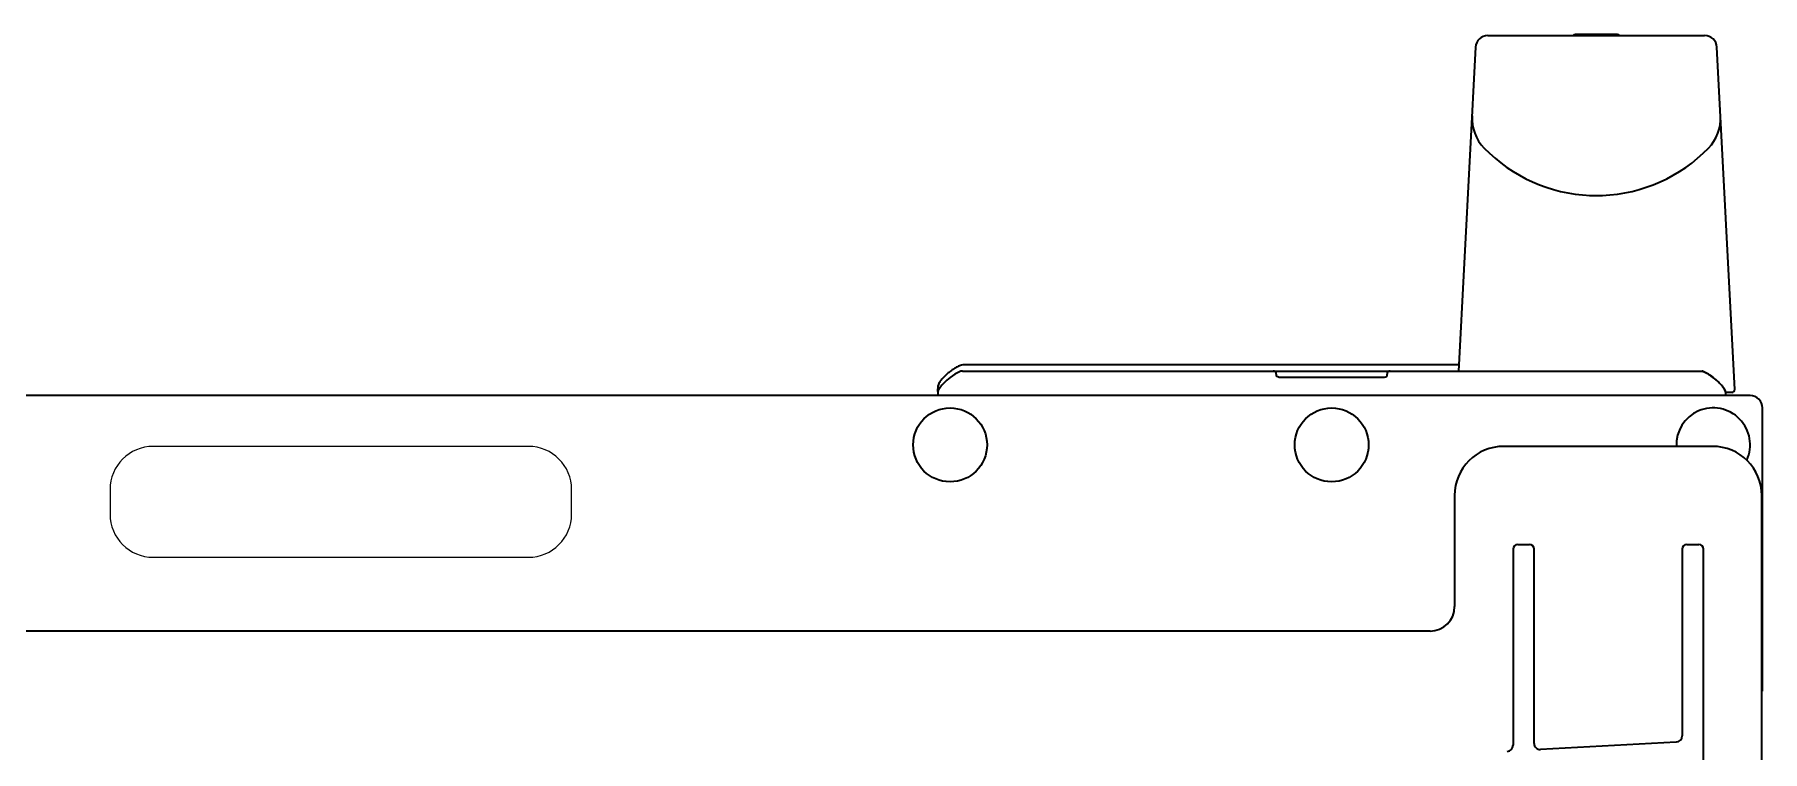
# Model space of a CAD drawing. Extents: x 5997 to 10491, y -672 to 3220.
# Drawn here: x 8951.4 to 9232.1, y 3103.7 to 3220.2 of the extents above; entities that cross this region are included whole.
import ezdxf

# ---------------------------------------------------------------- set-up
doc = ezdxf.new("R2010")
doc.units = 0
doc.header["$LTSCALE"] = 5
doc.layers.get('0').update_dxf_attribs({"linetype": 'CONTINUOUS', "lineweight": 0})
doc.layers.add('1', color=7, linetype='CONTINUOUS', true_color=0xffffff)

msp = doc.modelspace()

# ---------------------------------------------------------------- linework, layer by layer
for p, q in [((9031.64, 3153.28), (8970.64, 3153.28)), ((8963.64, 3146.28), (8963.64, 3142.28)), ((9038.64, 3142.28), (9038.64, 3146.28)), ((8970.64, 3135.28), (9031.64, 3135.28))]:
    msp.add_line(p, q)
for centre, start, end in [((8970.64, 3146.28), 90, 180), ((9031.64, 3146.28), 0, 90), ((8970.64, 3142.28), 180, 270), ((9031.64, 3142.28), 270, 0)]:
    msp.add_arc(centre, 7, start, end)
at = {"layer": '1', "color": 7, "linetype": 'Continuous', "lineweight": 35}
for p, q in [((9182.78, 3165.53), (9185.54, 3218.13)), ((9187.53, 3220.03), (9222.74, 3220.03)), ((9208.59, 3220.18), (9201.68, 3220.18)), ((9227.65, 3162.55), (9224.73, 3218.13)), ((9203.97, 3194.08), (9203.97, 3194.07)), ((9203.97, 3194.08), (9203.97, 3194.07)), ((9102.14, 3165.53), (9101.93, 3165.5)), ((9102.14, 3165.53), (9101.93, 3165.5)), ((9102.14, 3165.53), (9105.14, 3165.53)), ((9182.83, 3166.53), (9102.19, 3166.53)), ((9104.31, 3165.53), (9104.3, 3165.53)), ((9104.31, 3165.53), (9104.3, 3165.53)), ((9104.3, 3165.53), (9219.97, 3165.53)), ((9153.14, 3165.03), (9153.14, 3164.74)), ((9170.39, 3164.45), (9153.89, 3164.45)), ((9171.14, 3164.74), (9171.14, 3165.03)), ((9171.14, 3164.75), (9171.14, 3164.75)), ((9218.97, 3165.53), (9218.96, 3165.53)), ((9219.13, 3165.53), (9222.13, 3165.53)), ((9222.13, 3165.53), (9222.34, 3165.5)), ((9222.41, 3165.48), (9222.34, 3165.5)), ((9230.14, 3161.53), (8376.14, 3161.53)), ((9098.15, 3162.1), (9098.14, 3161.53)), ((9098.16, 3162.2), (9098.19, 3163.17)), ((9226.13, 3162.1), (9226.14, 3161.53)), ((9227.15, 3162.03), (9226.13, 3162.03)), ((9232.14, 3113.53), (9232.14, 3159.53)), ((9190.1, 3153.29), (9190.1, 3153.28)), ((9224.04, 3153.28), (9190.1, 3153.28)), ((9224.04, 3153.29), (9224.04, 3153.28)), ((9182.11, 3145.3), (9182.11, 3145.3)), ((9182.11, 3145.3), (9182.11, 3127.28)), ((9232.03, 3083.36), (9232.03, 3145.3)), ((9232.03, 3145.3), (9232.03, 3145.3)), ((9191.62, 3136.58), (9191.62, 3104.74)), ((9192.37, 3137.33), (9192.37, 3137.33)), ((9192.37, 3137.33), (9194.28, 3137.33)), ((9194.28, 3137.33), (9194.28, 3137.33)), ((9195.03, 3105.04), (9195.03, 3136.58)), ((9219.09, 3136.58), (9219.09, 3106.27)), ((9219.84, 3137.33), (9221.81, 3137.33)), ((9219.84, 3137.33), (9219.84, 3137.33)), ((9221.81, 3137.33), (9221.81, 3137.33)), ((9222.56, 3080.83), (9222.56, 3136.58)), ((9182.11, 3127.28), (9182.11, 3127.28)), ((9178.12, 3123.28), (8428.03, 3123.28)), ((9178.12, 3123.29), (9178.12, 3123.28)), ((9218.14, 3105.27), (9196.09, 3104.04))]:
    msp.add_line(p, q, dxfattribs=at)
for points in [[(9101.93, 3165.5), (9101.86, 3165.48), (9101.55, 3165.36), (9101.23, 3165.2), (9100.9, 3165), (9100.52, 3164.75), (9100.17, 3164.49), (9099.86, 3164.25), (9099.6, 3164.02), (9099.37, 3163.8), (9099.16, 3163.6), (9098.97, 3163.4), (9098.8, 3163.22), (9098.65, 3163.04), (9098.52, 3162.87), (9098.4, 3162.7), (9098.3, 3162.53), (9098.21, 3162.36), (9098.16, 3162.2), (9098.15, 3162.1)], [(9153.89, 3164.45), (9153.85, 3164.45), (9153.6, 3164.48), (9153.37, 3164.56), (9153.21, 3164.66), (9153.14, 3164.74), (9153.14, 3164.75)], [(9171.14, 3164.75), (9171.13, 3164.74), (9171.05, 3164.65), (9170.88, 3164.55), (9170.65, 3164.48), (9170.39, 3164.45)], [(9226.13, 3162.1), (9226.11, 3162.2), (9226.06, 3162.36), (9225.97, 3162.53), (9225.87, 3162.7), (9225.75, 3162.87), (9225.62, 3163.04), (9225.47, 3163.22), (9225.3, 3163.4), (9225.11, 3163.6), (9224.91, 3163.8), (9224.67, 3164.02), (9224.41, 3164.25), (9224.1, 3164.49), (9223.75, 3164.75), (9223.37, 3165), (9223.04, 3165.2), (9222.72, 3165.36), (9222.41, 3165.48), (9222.34, 3165.5)]]:
    msp.add_lwpolyline(points, dxfattribs=at)
for centre in [(9100.14, 3153.53), (9162.14, 3153.53)]:
    msp.add_circle(centre, 6, dxfattribs=at)
for centre, radius, start, end in [((9187.53, 3218.03), 2, 90, 177), ((9201.68, 3219.68), 0.5, 90, 135.487), ((9208.59, 3219.68), 0.5, 44.4998, 90), ((9222.74, 3218.03), 2, 3, 90), ((9191.94, 3206.61), 7, 177, 224.1229), ((9218.33, 3206.61), 7, 315.8771, 3), ((9205.14, 3219.41), 25.38, 224.1229, 267.7113), ((9205.14, 3219.41), 25.38, 272.2733, 315.8771), ((9205.28, 3198.52), 4.64, 253.6036, 255.6824), ((9204.39, 3196.02), 2.01, 262.7259, 264.7415), ((9204.39, 3196), 1.98, 264.7442, 265.3991), ((9204.39, 3195.99), 1.97, 265.3984, 266.7833), ((9204.39, 3195.98), 1.96, 266.7841, 267.6235), ((9204.39, 3195.97), 1.96, 267.6234, 268.8455), ((9204.39, 3195.97), 1.95, 268.8459, 270.9258), ((9204.39, 3195.97), 1.95, 270.9261, 271.9964), ((9204.39, 3195.97), 1.96, 271.9964, 273.0228), ((9204.38, 3195.98), 1.97, 273.0233, 274.286), ((9204.38, 3196), 1.98, 274.2856, 275.1372), ((9204.38, 3196.02), 2.01, 275.1401, 277.2744), ((9205.14, 3219.41), 25.38, 268.8485, 271.2991), ((9205.89, 3196.02), 2.01, 262.7256, 264.8598), ((9205.89, 3196), 1.98, 264.8627, 265.7144), ((9205.89, 3195.98), 1.97, 265.714, 266.9766), ((9205.89, 3195.97), 1.96, 266.9771, 268.0037), ((9205.89, 3195.97), 1.95, 268.0037, 269.0738), ((9205.89, 3195.96), 1.95, 269.0741, 270.1995), ((9205.89, 3195.97), 1.95, 270.1995, 271.1541), ((9205.89, 3195.97), 1.95, 271.1545, 272.3767), ((9205.88, 3195.98), 1.96, 272.3765, 273.2159), ((9205.88, 3195.99), 1.97, 273.2167, 274.6016), ((9205.88, 3196), 1.98, 274.6009, 275.2558), ((9205.88, 3196.02), 2.01, 275.2585, 277.2741), ((9152.64, 3165.03), 0.5, 0, 90), ((9171.64, 3165.03), 0.5, 90, 180), ((9227.15, 3162.53), 0.5, 270, 3), ((9230.14, 3159.53), 2, 0, 90), ((9224.14, 3153.53), 6, 335.5193, 182.3054)]:
    msp.add_arc(centre, radius, start, end, dxfattribs=at)
for centre, major_axis, ratio, start_param, end_param in [((9190.12, 3145.28), (5.67, -5.67), 0.997776, 2.357564, 3.925621), ((9224.02, 3145.28), (-5.67, -5.67), 0.997776, 2.357564, 3.925621), ((9192.37, 3136.58), (0, -0.75), 0.999402, 3.141593, 4.712389), ((9194.28, 3136.58), (0.751, 0), 0.99853, 0, 1.570796), ((9219.84, 3136.58), (0, -0.75), 0.999402, 3.141593, 4.712389), ((9221.81, 3136.58), (0.751, 0), 0.99853, 0, 1.570796), ((9178.11, 3127.29), (2.84, -2.84), 0.996244, 5.499157, 7.067214), ((9218.09, 3106.27), (-0.821, -0.571), 0.999112, 1.017308, 2.533193), ((9190.62, 3104.74), (-0.821, -0.571), 0.999112, 1.017308, 2.533193), ((9196.03, 3105.04), (-0.996, -0.089), 0.999321, 6.194725, 7.818603)]:
    msp.add_ellipse(centre, major_axis=major_axis, ratio=ratio, start_param=start_param, end_param=end_param, dxfattribs=at)
for points, knots in [([(9102.19, 3166.53), (9102.04, 3166.53), (9101.81, 3166.45), (9101.49, 3166.31), (9101.18, 3166.16), (9100.81, 3165.92), (9100.35, 3165.62), (9099.84, 3165.21), (9099.43, 3164.85), (9099.13, 3164.54), (9098.9, 3164.31), (9098.67, 3164.07), (9098.48, 3163.8), (9098.31, 3163.52), (9098.2, 3163.32), (9098.19, 3163.17)], [0, 0, 0, 0, 0.0625, 0.125, 0.1875, 0.25, 0.375, 0.5, 0.625, 0.6875, 0.75, 0.8125, 0.875, 0.9375, 1, 1, 1, 1]), ([(9101.93, 3165.5), (9101.92, 3165.49), (9101.91, 3165.49), (9101.9, 3165.49), (9101.89, 3165.49)], [0, 0, 0, 0, 0.50167, 1, 1, 1, 1]), ([(9222.34, 3165.5), (9222.56, 3165.44), (9222.97, 3165.25), (9223.72, 3164.8), (9224.4, 3164.27), (9225.03, 3163.7), (9225.47, 3163.23), (9225.8, 3162.82), (9226.03, 3162.44), (9226.12, 3162.22), (9226.13, 3162.1)], [0, 0, 0, 0, 0.131311, 0.256443, 0.501662, 0.623393, 0.745134, 0.867852, 0.930791, 1, 1, 1, 1])]:
    msp.add_open_spline(points, degree=3, knots=knots, dxfattribs=at)

doc.saveas('drawing.dxf')
